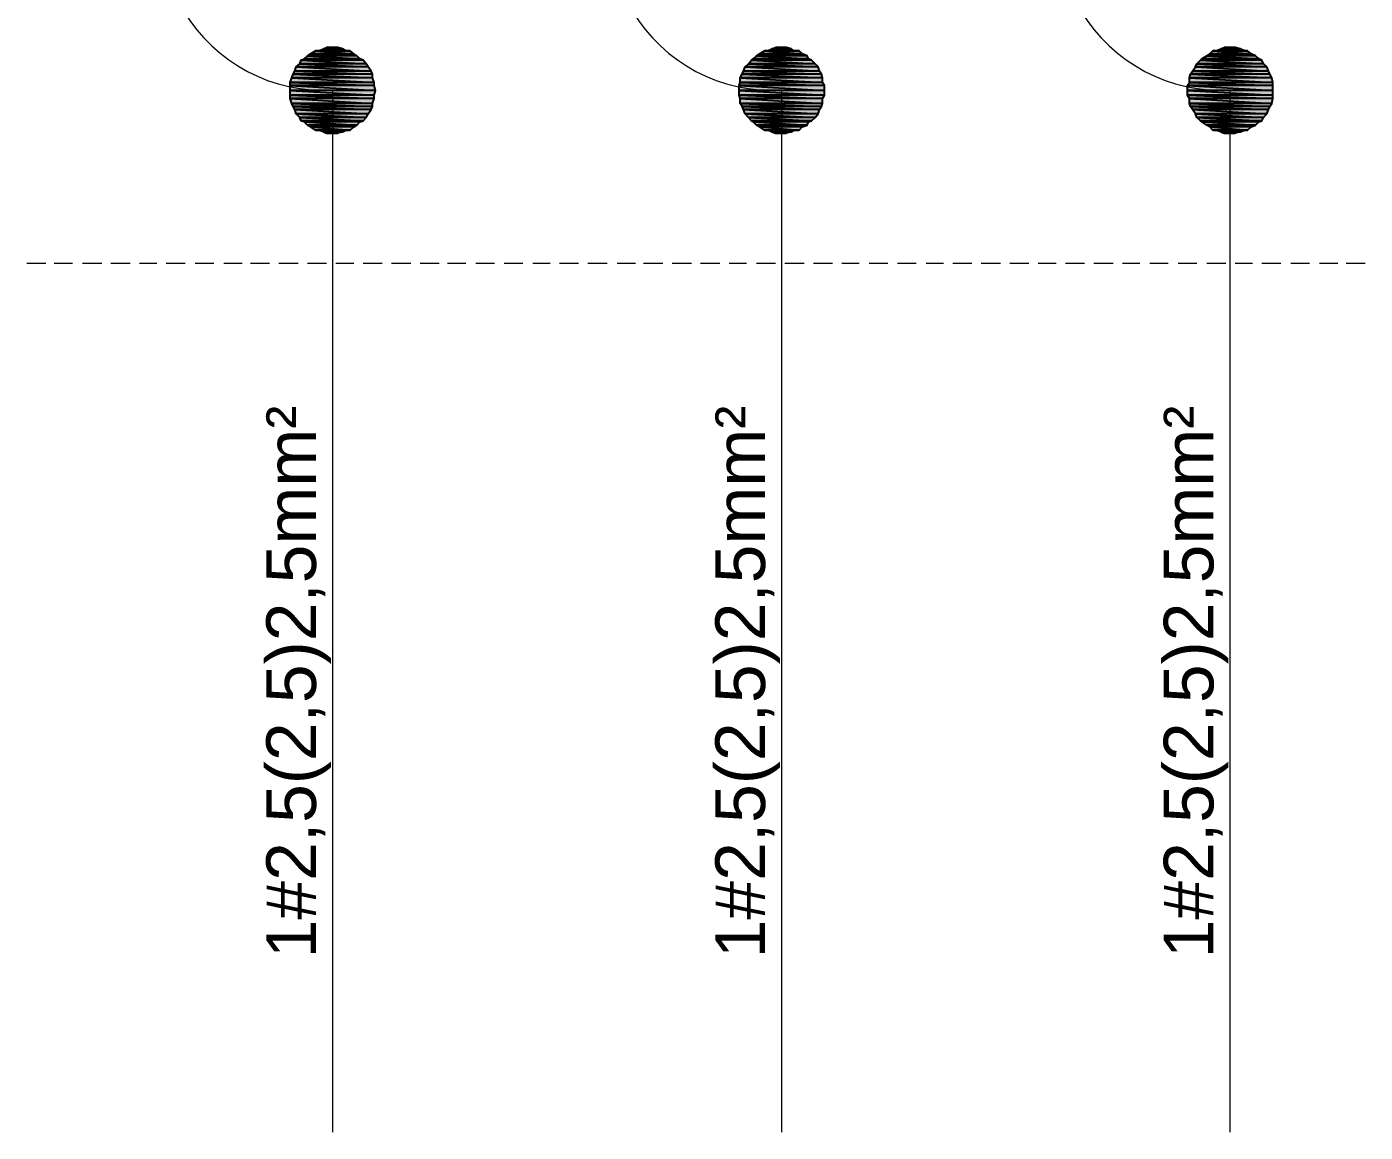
# Model space of a CAD drawing. Header units: millimetres. Extents: x 50 to 186, y -32 to 33.
# Drawn here: x 123.929 to 126.947, y 10.134 to 12.627 of the extents above; entities that cross this region are included whole.
import ezdxf

# ---------------------------------------------------------------- set-up
doc = ezdxf.new("R2010")
doc.units = ezdxf.units.MM
doc.layers.add('Prumada Eletrica', color=40, linetype='Continuous', lineweight=30)
doc.styles.add('Arial0', font='arial.ttf', dxfattribs={"height": 3.14658})

msp = doc.modelspace()

# ---------------------------------------------------------------- hatches: boundary and pattern name
at = {"layer": 'Prumada Eletrica', "true_color": 0x000007}
h = msp.add_hatch(color=7, dxfattribs=at)
h.paths.add_polyline_path([(124.6733, 12.5619), (124.5616, 12.5619), (124.6803, 12.5549)])
h.paths.add_polyline_path([(124.5616, 12.5619), (124.6803, 12.5549), (124.5546, 12.5549)])
h = msp.add_hatch(color=7, dxfattribs=at)
h.paths.add_polyline_path([(124.6663, 12.5661), (124.5686, 12.5661), (124.6733, 12.5619)])
h.paths.add_polyline_path([(124.5686, 12.5661), (124.6733, 12.5619), (124.5616, 12.5619)])
h = msp.add_hatch(color=7, dxfattribs=at)
h.paths.add_polyline_path([(124.658, 12.5731), (124.5797, 12.5731), (124.6663, 12.5661)])
h.paths.add_polyline_path([(124.5797, 12.5731), (124.6663, 12.5661), (124.5686, 12.5661)])
h = msp.add_hatch(color=7, dxfattribs=at)
h.paths.add_polyline_path([(124.6412, 12.5772), (124.5979, 12.5772), (124.6482, 12.5731)])
h.paths.add_polyline_path([(124.5979, 12.5772), (124.6482, 12.5731), (124.5867, 12.5731)])
h = msp.add_hatch(color=7, dxfattribs=at)
h.paths.add_polyline_path([(124.63, 12.58), (124.6049, 12.58), (124.6412, 12.5772)])
h.paths.add_polyline_path([(124.6049, 12.58), (124.6412, 12.5772), (124.5979, 12.5772)])
h = msp.add_hatch(color=7, dxfattribs=at)
h.paths.add_polyline_path([(125.6888, 12.5619), (125.5742, 12.5619), (125.6916, 12.5549)])
h.paths.add_polyline_path([(125.5742, 12.5619), (125.6916, 12.5549), (125.5673, 12.5549)])
h = msp.add_hatch(color=7, dxfattribs=at)
h.paths.add_polyline_path([(125.6776, 12.5661), (125.5812, 12.5661), (125.6888, 12.5619)])
h.paths.add_polyline_path([(125.5812, 12.5661), (125.6888, 12.5619), (125.5742, 12.5619)])
h = msp.add_hatch(color=7, dxfattribs=at)
h.paths.add_polyline_path([(125.6706, 12.5731), (125.5924, 12.5731), (125.6776, 12.5661)])
h.paths.add_polyline_path([(125.5924, 12.5731), (125.6776, 12.5661), (125.5812, 12.5661)])
h = msp.add_hatch(color=7, dxfattribs=at)
h.paths.add_polyline_path([(125.6525, 12.5772), (125.6092, 12.5772), (125.6594, 12.5731)])
h.paths.add_polyline_path([(125.6092, 12.5772), (125.6594, 12.5731), (125.5994, 12.5731)])
h = msp.add_hatch(color=7, dxfattribs=at)
h.paths.add_polyline_path([(125.6413, 12.58), (125.6175, 12.58), (125.6525, 12.5772)])
h.paths.add_polyline_path([(125.6175, 12.58), (125.6525, 12.5772), (125.6092, 12.5772)])
h = msp.add_hatch(color=7, dxfattribs=at)
h.paths.add_polyline_path([(126.7, 12.5619), (126.5897, 12.5619), (126.707, 12.5549)])
h.paths.add_polyline_path([(126.5897, 12.5619), (126.707, 12.5549), (126.5785, 12.5549)])
h = msp.add_hatch(color=7, dxfattribs=at)
h.paths.add_polyline_path([(126.6902, 12.5661), (126.5967, 12.5661), (126.7, 12.5619)])
h.paths.add_polyline_path([(126.5967, 12.5661), (126.7, 12.5619), (126.5897, 12.5619)])
h = msp.add_hatch(color=7, dxfattribs=at)
h.paths.add_polyline_path([(126.6819, 12.5731), (126.6036, 12.5731), (126.6902, 12.5661)])
h.paths.add_polyline_path([(126.6036, 12.5731), (126.6902, 12.5661), (126.5967, 12.5661)])
h = msp.add_hatch(color=7, dxfattribs=at)
h.paths.add_polyline_path([(126.6651, 12.5772), (126.6218, 12.5772), (126.6749, 12.5731)])
h.paths.add_polyline_path([(126.6218, 12.5772), (126.6749, 12.5731), (126.6106, 12.5731)])
h = msp.add_hatch(color=7, dxfattribs=at)
h.paths.add_polyline_path([(126.6539, 12.58), (126.6288, 12.58), (126.6651, 12.5772)])
h.paths.add_polyline_path([(126.6288, 12.58), (126.6651, 12.5772), (126.6218, 12.5772)])
h = msp.add_hatch(color=7, dxfattribs=at)
h.paths.add_polyline_path([(124.7055, 12.527), (124.5337, 12.527), (124.7082, 12.52)])
h.paths.add_polyline_path([(124.5337, 12.527), (124.7082, 12.52), (124.5295, 12.52)])
h = msp.add_hatch(color=7, dxfattribs=at)
h.paths.add_polyline_path([(124.6985, 12.5367), (124.5364, 12.5367), (124.7055, 12.527)])
h.paths.add_polyline_path([(124.5364, 12.5367), (124.7055, 12.527), (124.5337, 12.527)])
h = msp.add_hatch(color=7, dxfattribs=at)
h.paths.add_polyline_path([(124.6943, 12.5437), (124.5448, 12.5437), (124.6985, 12.5367)])
h.paths.add_polyline_path([(124.5448, 12.5437), (124.6985, 12.5367), (124.5364, 12.5367)])
h = msp.add_hatch(color=7, dxfattribs=at)
h.paths.add_polyline_path([(124.6873, 12.5521), (124.5476, 12.5521), (124.6943, 12.5437)])
h.paths.add_polyline_path([(124.5476, 12.5521), (124.6943, 12.5437), (124.5448, 12.5437)])
h = msp.add_hatch(color=7, dxfattribs=at)
h.paths.add_polyline_path([(124.6803, 12.5549), (124.5546, 12.5549), (124.6873, 12.5521)])
h.paths.add_polyline_path([(124.5546, 12.5549), (124.6873, 12.5521), (124.5476, 12.5521)])
h = msp.add_hatch(color=7, dxfattribs=at)
h.paths.add_polyline_path([(125.7167, 12.527), (125.5449, 12.527), (125.7209, 12.52)])
h.paths.add_polyline_path([(125.5449, 12.527), (125.7209, 12.52), (125.5421, 12.52)])
h = msp.add_hatch(color=7, dxfattribs=at)
h.paths.add_polyline_path([(125.7139, 12.5367), (125.5491, 12.5367), (125.7167, 12.527)])
h.paths.add_polyline_path([(125.5491, 12.5367), (125.7167, 12.527), (125.5449, 12.527)])
h = msp.add_hatch(color=7, dxfattribs=at)
h.paths.add_polyline_path([(125.7069, 12.5437), (125.5561, 12.5437), (125.7139, 12.5367)])
h.paths.add_polyline_path([(125.5561, 12.5437), (125.7139, 12.5367), (125.5491, 12.5367)])
h = msp.add_hatch(color=7, dxfattribs=at)
h.paths.add_polyline_path([(125.6985, 12.5521), (125.5631, 12.5521), (125.7069, 12.5437)])
h.paths.add_polyline_path([(125.5631, 12.5521), (125.7069, 12.5437), (125.5561, 12.5437)])
h = msp.add_hatch(color=7, dxfattribs=at)
h.paths.add_polyline_path([(125.6916, 12.5549), (125.5673, 12.5549), (125.6985, 12.5521)])
h.paths.add_polyline_path([(125.5673, 12.5549), (125.6985, 12.5521), (125.5631, 12.5521)])
h = msp.add_hatch(color=7, dxfattribs=at)
h.paths.add_polyline_path([(126.7294, 12.527), (126.5576, 12.527), (126.7322, 12.52)])
h.paths.add_polyline_path([(126.5576, 12.527), (126.7322, 12.52), (126.5534, 12.52)])
h = msp.add_hatch(color=7, dxfattribs=at)
h.paths.add_polyline_path([(126.7252, 12.5367), (126.5645, 12.5367), (126.7294, 12.527)])
h.paths.add_polyline_path([(126.5645, 12.5367), (126.7294, 12.527), (126.5576, 12.527)])
h = msp.add_hatch(color=7, dxfattribs=at)
h.paths.add_polyline_path([(126.7182, 12.5437), (126.5673, 12.5437), (126.7252, 12.5367)])
h.paths.add_polyline_path([(126.5673, 12.5437), (126.7252, 12.5367), (126.5645, 12.5367)])
h = msp.add_hatch(color=7, dxfattribs=at)
h.paths.add_polyline_path([(126.714, 12.5521), (126.5757, 12.5521), (126.7182, 12.5437)])
h.paths.add_polyline_path([(126.5757, 12.5521), (126.7182, 12.5437), (126.5673, 12.5437)])
h = msp.add_hatch(color=7, dxfattribs=at)
h.paths.add_polyline_path([(126.707, 12.5549), (126.5785, 12.5549), (126.714, 12.5521)])
h.paths.add_polyline_path([(126.5785, 12.5549), (126.714, 12.5521), (126.5757, 12.5521)])
h = msp.add_hatch(color=7, dxfattribs=at)
h.paths.add_polyline_path([(124.7082, 12.5116), (124.5267, 12.5116), (124.7124, 12.5018)])
h.paths.add_polyline_path([(124.5267, 12.5116), (124.7124, 12.5018), (124.5225, 12.5018)])
h = msp.add_hatch(color=7, dxfattribs=at)
h.paths.add_polyline_path([(124.7124, 12.5018), (124.5225, 12.5018), (124.7124, 12.4948)])
h.paths.add_polyline_path([(124.5225, 12.5018), (124.7124, 12.4948), (124.5225, 12.4948)])
h = msp.add_hatch(color=7, dxfattribs=at)
h.paths.add_polyline_path([(124.7082, 12.52), (124.5295, 12.52), (124.7082, 12.5116)])
h.paths.add_polyline_path([(124.5295, 12.52), (124.7082, 12.5116), (124.5267, 12.5116)])
h = msp.add_hatch(color=7, dxfattribs=at)
h.paths.add_polyline_path([(125.7237, 12.5018), (125.5379, 12.5018), (125.7279, 12.4948)])
h.paths.add_polyline_path([(125.5379, 12.5018), (125.7279, 12.4948), (125.5351, 12.4948)])
h = msp.add_hatch(color=7, dxfattribs=at)
h.paths.add_polyline_path([(125.7209, 12.52), (125.5421, 12.52), (125.7237, 12.5116)])
h.paths.add_polyline_path([(125.5421, 12.52), (125.7237, 12.5116), (125.5379, 12.5116)])
h = msp.add_hatch(color=7, dxfattribs=at)
h.paths.add_polyline_path([(125.7237, 12.5116), (125.5379, 12.5116), (125.7237, 12.5018)])
h.paths.add_polyline_path([(125.5379, 12.5116), (125.7237, 12.5018), (125.5379, 12.5018)])
h = msp.add_hatch(color=7, dxfattribs=at)
h.paths.add_polyline_path([(126.7391, 12.5018), (126.5506, 12.5018), (126.7391, 12.4948)])
h.paths.add_polyline_path([(126.5506, 12.5018), (126.7391, 12.4948), (126.5464, 12.4948)])
h = msp.add_hatch(color=7, dxfattribs=at)
h.paths.add_polyline_path([(126.7322, 12.52), (126.5534, 12.52), (126.7363, 12.5116)])
h.paths.add_polyline_path([(126.5534, 12.52), (126.7363, 12.5116), (126.5506, 12.5116)])
h = msp.add_hatch(color=7, dxfattribs=at)
h.paths.add_polyline_path([(126.7363, 12.5116), (126.5506, 12.5116), (126.7391, 12.5018)])
h.paths.add_polyline_path([(126.5506, 12.5116), (126.7391, 12.5018), (126.5506, 12.5018)])
h = msp.add_hatch(color=7, dxfattribs=at)
h.paths.add_polyline_path([(124.7124, 12.4948), (124.5225, 12.4948), (124.7152, 12.4837)])
h.paths.add_polyline_path([(124.5225, 12.4948), (124.7152, 12.4837), (124.5225, 12.4837)])
h = msp.add_hatch(color=7, dxfattribs=at)
h.paths.add_polyline_path([(124.7152, 12.4837), (124.5225, 12.4837), (124.7124, 12.4725)])
h.paths.add_polyline_path([(124.5225, 12.4837), (124.7124, 12.4725), (124.5225, 12.4725)])
h = msp.add_hatch(color=7, dxfattribs=at)
h.paths.add_polyline_path([(124.7124, 12.4725), (124.5225, 12.4725), (124.7124, 12.4655)])
h.paths.add_polyline_path([(124.5225, 12.4725), (124.7124, 12.4655), (124.5225, 12.4655)])
h = msp.add_hatch(color=7, dxfattribs=at)
h.paths.add_polyline_path([(125.7279, 12.4948), (125.5351, 12.4948), (125.7279, 12.4837)])
h.paths.add_polyline_path([(125.5351, 12.4948), (125.7279, 12.4837), (125.5351, 12.4837)])
h = msp.add_hatch(color=7, dxfattribs=at)
h.paths.add_polyline_path([(125.7279, 12.4837), (125.5351, 12.4837), (125.7279, 12.4725)])
h.paths.add_polyline_path([(125.5351, 12.4837), (125.7279, 12.4725), (125.5351, 12.4725)])
h = msp.add_hatch(color=7, dxfattribs=at)
h.paths.add_polyline_path([(125.7279, 12.4725), (125.5351, 12.4725), (125.7237, 12.4655)])
h.paths.add_polyline_path([(125.5351, 12.4725), (125.7237, 12.4655), (125.5379, 12.4655)])
h = msp.add_hatch(color=7, dxfattribs=at)
h.paths.add_polyline_path([(126.7391, 12.4948), (126.5464, 12.4948), (126.7391, 12.4837)])
h.paths.add_polyline_path([(126.5464, 12.4948), (126.7391, 12.4837), (126.5464, 12.4837)])
h = msp.add_hatch(color=7, dxfattribs=at)
h.paths.add_polyline_path([(126.7391, 12.4837), (126.5464, 12.4837), (126.7391, 12.4725)])
h.paths.add_polyline_path([(126.5464, 12.4837), (126.7391, 12.4725), (126.5464, 12.4725)])
h = msp.add_hatch(color=7, dxfattribs=at)
h.paths.add_polyline_path([(126.7391, 12.4725), (126.5464, 12.4725), (126.7391, 12.4655)])
h.paths.add_polyline_path([(126.5464, 12.4725), (126.7391, 12.4655), (126.5506, 12.4655)])
h = msp.add_hatch(color=7, dxfattribs=at)
h.paths.add_polyline_path([(124.7124, 12.4655), (124.5225, 12.4655), (124.7082, 12.4543)])
h.paths.add_polyline_path([(124.5225, 12.4655), (124.7082, 12.4543), (124.5267, 12.4543)])
h = msp.add_hatch(color=7, dxfattribs=at)
h.paths.add_polyline_path([(124.7082, 12.4543), (124.5267, 12.4543), (124.7082, 12.4474)])
h.paths.add_polyline_path([(124.5267, 12.4543), (124.7082, 12.4474), (124.5295, 12.4474)])
h = msp.add_hatch(color=7, dxfattribs=at)
h.paths.add_polyline_path([(124.7082, 12.4474), (124.5295, 12.4474), (124.7055, 12.4404)])
h.paths.add_polyline_path([(124.5295, 12.4474), (124.7055, 12.4404), (124.5337, 12.4404)])
h = msp.add_hatch(color=7, dxfattribs=at)
h.paths.add_polyline_path([(124.7055, 12.4404), (124.5337, 12.4404), (124.6985, 12.4306)])
h.paths.add_polyline_path([(124.5337, 12.4404), (124.6985, 12.4306), (124.5364, 12.4306)])
h = msp.add_hatch(color=7, dxfattribs=at)
h.paths.add_polyline_path([(125.7237, 12.4655), (125.5379, 12.4655), (125.7237, 12.4543)])
h.paths.add_polyline_path([(125.5379, 12.4655), (125.7237, 12.4543), (125.5379, 12.4543)])
h = msp.add_hatch(color=7, dxfattribs=at)
h.paths.add_polyline_path([(125.7237, 12.4543), (125.5379, 12.4543), (125.7209, 12.4474)])
h.paths.add_polyline_path([(125.5379, 12.4543), (125.7209, 12.4474), (125.5421, 12.4474)])
h = msp.add_hatch(color=7, dxfattribs=at)
h.paths.add_polyline_path([(125.7209, 12.4474), (125.5421, 12.4474), (125.7167, 12.4404)])
h.paths.add_polyline_path([(125.5421, 12.4474), (125.7167, 12.4404), (125.5449, 12.4404)])
h = msp.add_hatch(color=7, dxfattribs=at)
h.paths.add_polyline_path([(125.7167, 12.4404), (125.5449, 12.4404), (125.7139, 12.4306)])
h.paths.add_polyline_path([(125.5449, 12.4404), (125.7139, 12.4306), (125.5491, 12.4306)])
h = msp.add_hatch(color=7, dxfattribs=at)
h.paths.add_polyline_path([(126.7391, 12.4655), (126.5506, 12.4655), (126.7363, 12.4543)])
h.paths.add_polyline_path([(126.5506, 12.4655), (126.7363, 12.4543), (126.5506, 12.4543)])
h = msp.add_hatch(color=7, dxfattribs=at)
h.paths.add_polyline_path([(126.7363, 12.4543), (126.5506, 12.4543), (126.7322, 12.4474)])
h.paths.add_polyline_path([(126.5506, 12.4543), (126.7322, 12.4474), (126.5534, 12.4474)])
h = msp.add_hatch(color=7, dxfattribs=at)
h.paths.add_polyline_path([(126.7322, 12.4474), (126.5534, 12.4474), (126.7294, 12.4404)])
h.paths.add_polyline_path([(126.5534, 12.4474), (126.7294, 12.4404), (126.5576, 12.4404)])
h = msp.add_hatch(color=7, dxfattribs=at)
h.paths.add_polyline_path([(126.7294, 12.4404), (126.5576, 12.4404), (126.7252, 12.4306)])
h.paths.add_polyline_path([(126.5576, 12.4404), (126.7252, 12.4306), (126.5645, 12.4306)])
h = msp.add_hatch(color=7, dxfattribs=at)
h.paths.add_polyline_path([(124.6985, 12.4306), (124.5364, 12.4306), (124.6943, 12.4222)])
h.paths.add_polyline_path([(124.5364, 12.4306), (124.6943, 12.4222), (124.5448, 12.4222)])
h = msp.add_hatch(color=7, dxfattribs=at)
h.paths.add_polyline_path([(124.6943, 12.4222), (124.5448, 12.4222), (124.6873, 12.4152)])
h.paths.add_polyline_path([(124.5448, 12.4222), (124.6873, 12.4152), (124.5476, 12.4152)])
h = msp.add_hatch(color=7, dxfattribs=at)
h.paths.add_polyline_path([(124.6873, 12.4152), (124.5476, 12.4152), (124.6803, 12.4124)])
h.paths.add_polyline_path([(124.5476, 12.4152), (124.6803, 12.4124), (124.5546, 12.4124)])
h = msp.add_hatch(color=7, dxfattribs=at)
h.paths.add_polyline_path([(124.6803, 12.4124), (124.5546, 12.4124), (124.6733, 12.4054)])
h.paths.add_polyline_path([(124.5546, 12.4124), (124.6733, 12.4054), (124.5616, 12.4054)])
h = msp.add_hatch(color=7, dxfattribs=at)
h.paths.add_polyline_path([(125.7139, 12.4306), (125.5491, 12.4306), (125.7069, 12.4222)])
h.paths.add_polyline_path([(125.5491, 12.4306), (125.7069, 12.4222), (125.5561, 12.4222)])
h = msp.add_hatch(color=7, dxfattribs=at)
h.paths.add_polyline_path([(125.7069, 12.4222), (125.5561, 12.4222), (125.6985, 12.4152)])
h.paths.add_polyline_path([(125.5561, 12.4222), (125.6985, 12.4152), (125.5631, 12.4152)])
h = msp.add_hatch(color=7, dxfattribs=at)
h.paths.add_polyline_path([(125.6985, 12.4152), (125.5631, 12.4152), (125.6916, 12.4124)])
h.paths.add_polyline_path([(125.5631, 12.4152), (125.6916, 12.4124), (125.5673, 12.4124)])
h = msp.add_hatch(color=7, dxfattribs=at)
h.paths.add_polyline_path([(125.6916, 12.4124), (125.5673, 12.4124), (125.6888, 12.4054)])
h.paths.add_polyline_path([(125.5673, 12.4124), (125.6888, 12.4054), (125.5742, 12.4054)])
h = msp.add_hatch(color=7, dxfattribs=at)
h.paths.add_polyline_path([(126.7252, 12.4306), (126.5645, 12.4306), (126.7182, 12.4222)])
h.paths.add_polyline_path([(126.5645, 12.4306), (126.7182, 12.4222), (126.5673, 12.4222)])
h = msp.add_hatch(color=7, dxfattribs=at)
h.paths.add_polyline_path([(126.7182, 12.4222), (126.5673, 12.4222), (126.714, 12.4152)])
h.paths.add_polyline_path([(126.5673, 12.4222), (126.714, 12.4152), (126.5757, 12.4152)])
h = msp.add_hatch(color=7, dxfattribs=at)
h.paths.add_polyline_path([(126.714, 12.4152), (126.5757, 12.4152), (126.707, 12.4124)])
h.paths.add_polyline_path([(126.5757, 12.4152), (126.707, 12.4124), (126.5785, 12.4124)])
h = msp.add_hatch(color=7, dxfattribs=at)
h.paths.add_polyline_path([(126.707, 12.4124), (126.5785, 12.4124), (126.7, 12.4054)])
h.paths.add_polyline_path([(126.5785, 12.4124), (126.7, 12.4054), (126.5897, 12.4054)])
h = msp.add_hatch(color=7, dxfattribs=at)
h.paths.add_polyline_path([(124.6733, 12.4054), (124.5616, 12.4054), (124.6663, 12.4013)])
h.paths.add_polyline_path([(124.5616, 12.4054), (124.6663, 12.4013), (124.5686, 12.4013)])
h = msp.add_hatch(color=7, dxfattribs=at)
h.paths.add_polyline_path([(124.6663, 12.4013), (124.5686, 12.4013), (124.658, 12.3943)])
h.paths.add_polyline_path([(124.5686, 12.4013), (124.658, 12.3943), (124.5797, 12.3943)])
h = msp.add_hatch(color=7, dxfattribs=at)
h.paths.add_polyline_path([(124.6482, 12.3943), (124.5867, 12.3943), (124.6412, 12.3901)])
h.paths.add_polyline_path([(124.5867, 12.3943), (124.6412, 12.3901), (124.5979, 12.3901)])
h = msp.add_hatch(color=7, dxfattribs=at)
h.paths.add_polyline_path([(124.5979, 12.3901), (124.6049, 12.3873), (124.63, 12.3873)])
h.paths.add_polyline_path([(124.6049, 12.3873), (124.63, 12.3873), (124.623, 12.3873)])
for points in [[(124.5979, 12.3901), (124.6412, 12.3901), (124.63, 12.3873)], [(125.6092, 12.3901), (125.6525, 12.3901), (125.6413, 12.3873)], [(126.6218, 12.3901), (126.6651, 12.3901), (126.6539, 12.3873)]]:
    msp.add_hatch(color=7, dxfattribs=at).paths.add_polyline_path(points)
h = msp.add_hatch(color=7, dxfattribs=at)
h.paths.add_polyline_path([(125.6888, 12.4054), (125.5742, 12.4054), (125.6776, 12.4013)])
h.paths.add_polyline_path([(125.5742, 12.4054), (125.6776, 12.4013), (125.5812, 12.4013)])
h = msp.add_hatch(color=7, dxfattribs=at)
h.paths.add_polyline_path([(125.6776, 12.4013), (125.5812, 12.4013), (125.6706, 12.3943)])
h.paths.add_polyline_path([(125.5812, 12.4013), (125.6706, 12.3943), (125.5924, 12.3943)])
h = msp.add_hatch(color=7, dxfattribs=at)
h.paths.add_polyline_path([(125.6594, 12.3943), (125.5994, 12.3943), (125.6525, 12.3901)])
h.paths.add_polyline_path([(125.5994, 12.3943), (125.6525, 12.3901), (125.6092, 12.3901)])
h = msp.add_hatch(color=7, dxfattribs=at)
h.paths.add_polyline_path([(125.6092, 12.3901), (125.6175, 12.3873), (125.6413, 12.3873)])
h.paths.add_polyline_path([(125.6175, 12.3873), (125.6413, 12.3873), (125.6343, 12.3873)])
h = msp.add_hatch(color=7, dxfattribs=at)
h.paths.add_polyline_path([(126.7, 12.4054), (126.5897, 12.4054), (126.6902, 12.4013)])
h.paths.add_polyline_path([(126.5897, 12.4054), (126.6902, 12.4013), (126.5967, 12.4013)])
h = msp.add_hatch(color=7, dxfattribs=at)
h.paths.add_polyline_path([(126.6902, 12.4013), (126.5967, 12.4013), (126.6819, 12.3943)])
h.paths.add_polyline_path([(126.5967, 12.4013), (126.6819, 12.3943), (126.6036, 12.3943)])
h = msp.add_hatch(color=7, dxfattribs=at)
h.paths.add_polyline_path([(126.6749, 12.3943), (126.6106, 12.3943), (126.6651, 12.3901)])
h.paths.add_polyline_path([(126.6106, 12.3943), (126.6651, 12.3901), (126.6218, 12.3901)])
h = msp.add_hatch(color=7, dxfattribs=at)
h.paths.add_polyline_path([(126.6218, 12.3901), (126.6288, 12.3873), (126.6539, 12.3873)])
h.paths.add_polyline_path([(126.6288, 12.3873), (126.6539, 12.3873), (126.6469, 12.3873)])

# ---------------------------------------------------------------- linework, layer by layer
at = {"layer": 'Prumada Eletrica', "color": 7, "linetype": 'Continuous', "lineweight": -2, "true_color": 0x000007}
for points in [[(124.5616, 12.5619), (124.6803, 12.5549), (124.5546, 12.5549)], [(124.5686, 12.5661), (124.6733, 12.5619), (124.5616, 12.5619)], [(124.6733, 12.5619), (124.5616, 12.5619), (124.6803, 12.5549)], [(124.5797, 12.5731), (124.6663, 12.5661), (124.5686, 12.5661)], [(124.6663, 12.5661), (124.5686, 12.5661), (124.6733, 12.5619)], [(124.5867, 12.5731), (124.658, 12.5731), (124.5797, 12.5731)], [(124.658, 12.5731), (124.5797, 12.5731), (124.6663, 12.5661)], [(124.5979, 12.5772), (124.6482, 12.5731), (124.5867, 12.5731)], [(124.6482, 12.5731), (124.5867, 12.5731), (124.658, 12.5731)], [(124.6049, 12.58), (124.6412, 12.5772), (124.5979, 12.5772)], [(124.6412, 12.5772), (124.5979, 12.5772), (124.6482, 12.5731)], [(124.623, 12.58), (124.63, 12.58), (124.6049, 12.58)], [(124.63, 12.58), (124.6049, 12.58), (124.6412, 12.5772)], [(125.5742, 12.5619), (125.6916, 12.5549), (125.5673, 12.5549)], [(125.5812, 12.5661), (125.6888, 12.5619), (125.5742, 12.5619)], [(125.6888, 12.5619), (125.5742, 12.5619), (125.6916, 12.5549)], [(125.5924, 12.5731), (125.6776, 12.5661), (125.5812, 12.5661)], [(125.6776, 12.5661), (125.5812, 12.5661), (125.6888, 12.5619)], [(125.5994, 12.5731), (125.6706, 12.5731), (125.5924, 12.5731)], [(125.6706, 12.5731), (125.5924, 12.5731), (125.6776, 12.5661)], [(125.6092, 12.5772), (125.6594, 12.5731), (125.5994, 12.5731)], [(125.6594, 12.5731), (125.5994, 12.5731), (125.6706, 12.5731)], [(125.6175, 12.58), (125.6525, 12.5772), (125.6092, 12.5772)], [(125.6525, 12.5772), (125.6092, 12.5772), (125.6594, 12.5731)], [(125.6343, 12.58), (125.6413, 12.58), (125.6175, 12.58)], [(125.6413, 12.58), (125.6175, 12.58), (125.6525, 12.5772)], [(126.5897, 12.5619), (126.707, 12.5549), (126.5785, 12.5549)], [(126.5967, 12.5661), (126.7, 12.5619), (126.5897, 12.5619)], [(126.7, 12.5619), (126.5897, 12.5619), (126.707, 12.5549)], [(126.6036, 12.5731), (126.6902, 12.5661), (126.5967, 12.5661)], [(126.6902, 12.5661), (126.5967, 12.5661), (126.7, 12.5619)], [(126.6106, 12.5731), (126.6819, 12.5731), (126.6036, 12.5731)], [(126.6819, 12.5731), (126.6036, 12.5731), (126.6902, 12.5661)], [(126.6218, 12.5772), (126.6749, 12.5731), (126.6106, 12.5731)], [(126.6749, 12.5731), (126.6106, 12.5731), (126.6819, 12.5731)], [(126.6288, 12.58), (126.6651, 12.5772), (126.6218, 12.5772)], [(126.6651, 12.5772), (126.6218, 12.5772), (126.6749, 12.5731)], [(126.6469, 12.58), (126.6539, 12.58), (126.6288, 12.58)], [(126.6539, 12.58), (126.6288, 12.58), (126.6651, 12.5772)], [(124.5337, 12.527), (124.7082, 12.52), (124.5295, 12.52)], [(124.5364, 12.5367), (124.7055, 12.527), (124.5337, 12.527)], [(124.7055, 12.527), (124.5337, 12.527), (124.7082, 12.52)], [(124.5448, 12.5437), (124.6985, 12.5367), (124.5364, 12.5367)], [(124.6985, 12.5367), (124.5364, 12.5367), (124.7055, 12.527)], [(124.5476, 12.5521), (124.6943, 12.5437), (124.5448, 12.5437)], [(124.6943, 12.5437), (124.5448, 12.5437), (124.6985, 12.5367)], [(124.5546, 12.5549), (124.6873, 12.5521), (124.5476, 12.5521)], [(124.6873, 12.5521), (124.5476, 12.5521), (124.6943, 12.5437)], [(124.6803, 12.5549), (124.5546, 12.5549), (124.6873, 12.5521)], [(125.5449, 12.527), (125.7209, 12.52), (125.5421, 12.52)], [(125.5491, 12.5367), (125.7167, 12.527), (125.5449, 12.527)], [(125.7167, 12.527), (125.5449, 12.527), (125.7209, 12.52)], [(125.5561, 12.5437), (125.7139, 12.5367), (125.5491, 12.5367)], [(125.7139, 12.5367), (125.5491, 12.5367), (125.7167, 12.527)], [(125.5631, 12.5521), (125.7069, 12.5437), (125.5561, 12.5437)], [(125.7069, 12.5437), (125.5561, 12.5437), (125.7139, 12.5367)], [(125.5673, 12.5549), (125.6985, 12.5521), (125.5631, 12.5521)], [(125.6985, 12.5521), (125.5631, 12.5521), (125.7069, 12.5437)], [(125.6916, 12.5549), (125.5673, 12.5549), (125.6985, 12.5521)], [(126.5576, 12.527), (126.7322, 12.52), (126.5534, 12.52)], [(126.5645, 12.5367), (126.7294, 12.527), (126.5576, 12.527)], [(126.7294, 12.527), (126.5576, 12.527), (126.7322, 12.52)], [(126.5673, 12.5437), (126.7252, 12.5367), (126.5645, 12.5367)], [(126.7252, 12.5367), (126.5645, 12.5367), (126.7294, 12.527)], [(126.5757, 12.5521), (126.7182, 12.5437), (126.5673, 12.5437)], [(126.7182, 12.5437), (126.5673, 12.5437), (126.7252, 12.5367)], [(126.5785, 12.5549), (126.714, 12.5521), (126.5757, 12.5521)], [(126.714, 12.5521), (126.5757, 12.5521), (126.7182, 12.5437)], [(126.707, 12.5549), (126.5785, 12.5549), (126.714, 12.5521)], [(124.5267, 12.5116), (124.7124, 12.5018), (124.5225, 12.5018)], [(124.7124, 12.5018), (124.5225, 12.5018), (124.7124, 12.4948)], [(124.5225, 12.5018), (124.7124, 12.4948), (124.5225, 12.4948)], [(124.5295, 12.52), (124.7082, 12.5116), (124.5267, 12.5116)], [(124.7082, 12.5116), (124.5267, 12.5116), (124.7124, 12.5018)], [(124.7082, 12.52), (124.5295, 12.52), (124.7082, 12.5116)], [(125.5379, 12.5018), (125.7279, 12.4948), (125.5351, 12.4948)], [(125.5421, 12.52), (125.7237, 12.5116), (125.5379, 12.5116)], [(125.7237, 12.5116), (125.5379, 12.5116), (125.7237, 12.5018)], [(125.5379, 12.5116), (125.7237, 12.5018), (125.5379, 12.5018)], [(125.7237, 12.5018), (125.5379, 12.5018), (125.7279, 12.4948)], [(125.7209, 12.52), (125.5421, 12.52), (125.7237, 12.5116)], [(126.5506, 12.5018), (126.7391, 12.4948), (126.5464, 12.4948)], [(126.5534, 12.52), (126.7363, 12.5116), (126.5506, 12.5116)], [(126.7363, 12.5116), (126.5506, 12.5116), (126.7391, 12.5018)], [(126.5506, 12.5116), (126.7391, 12.5018), (126.5506, 12.5018)], [(126.7391, 12.5018), (126.5506, 12.5018), (126.7391, 12.4948)], [(126.7322, 12.52), (126.5534, 12.52), (126.7363, 12.5116)], [(124.7124, 12.4948), (124.5225, 12.4948), (124.7152, 12.4837)], [(124.5225, 12.4948), (124.7152, 12.4837), (124.5225, 12.4837)], [(124.7152, 12.4837), (124.5225, 12.4837), (124.7124, 12.4725)], [(124.5225, 12.4837), (124.7124, 12.4725), (124.5225, 12.4725)], [(124.7124, 12.4725), (124.5225, 12.4725), (124.7124, 12.4655)], [(124.5225, 12.4725), (124.7124, 12.4655), (124.5225, 12.4655)], [(125.7279, 12.4948), (125.5351, 12.4948), (125.7279, 12.4837)], [(125.5351, 12.4948), (125.7279, 12.4837), (125.5351, 12.4837)], [(125.7279, 12.4837), (125.5351, 12.4837), (125.7279, 12.4725)], [(125.5351, 12.4837), (125.7279, 12.4725), (125.5351, 12.4725)], [(125.7279, 12.4725), (125.5351, 12.4725), (125.7237, 12.4655)], [(125.5351, 12.4725), (125.7237, 12.4655), (125.5379, 12.4655)], [(126.7391, 12.4948), (126.5464, 12.4948), (126.7391, 12.4837)], [(126.5464, 12.4948), (126.7391, 12.4837), (126.5464, 12.4837)], [(126.7391, 12.4837), (126.5464, 12.4837), (126.7391, 12.4725)], [(126.5464, 12.4837), (126.7391, 12.4725), (126.5464, 12.4725)], [(126.7391, 12.4725), (126.5464, 12.4725), (126.7391, 12.4655)], [(126.5464, 12.4725), (126.7391, 12.4655), (126.5506, 12.4655)], [(124.7124, 12.4655), (124.5225, 12.4655), (124.7082, 12.4543)], [(124.5225, 12.4655), (124.7082, 12.4543), (124.5267, 12.4543)], [(124.7082, 12.4543), (124.5267, 12.4543), (124.7082, 12.4474)], [(124.5267, 12.4543), (124.7082, 12.4474), (124.5295, 12.4474)], [(124.7082, 12.4474), (124.5295, 12.4474), (124.7055, 12.4404)], [(124.5295, 12.4474), (124.7055, 12.4404), (124.5337, 12.4404)], [(124.7055, 12.4404), (124.5337, 12.4404), (124.6985, 12.4306)], [(124.5337, 12.4404), (124.6985, 12.4306), (124.5364, 12.4306)], [(125.7237, 12.4655), (125.5379, 12.4655), (125.7237, 12.4543)], [(125.5379, 12.4655), (125.7237, 12.4543), (125.5379, 12.4543)], [(125.7237, 12.4543), (125.5379, 12.4543), (125.7209, 12.4474)], [(125.5379, 12.4543), (125.7209, 12.4474), (125.5421, 12.4474)], [(125.7209, 12.4474), (125.5421, 12.4474), (125.7167, 12.4404)], [(125.5421, 12.4474), (125.7167, 12.4404), (125.5449, 12.4404)], [(125.7167, 12.4404), (125.5449, 12.4404), (125.7139, 12.4306)], [(125.5449, 12.4404), (125.7139, 12.4306), (125.5491, 12.4306)], [(126.7391, 12.4655), (126.5506, 12.4655), (126.7363, 12.4543)], [(126.5506, 12.4655), (126.7363, 12.4543), (126.5506, 12.4543)], [(126.7363, 12.4543), (126.5506, 12.4543), (126.7322, 12.4474)], [(126.5506, 12.4543), (126.7322, 12.4474), (126.5534, 12.4474)], [(126.7322, 12.4474), (126.5534, 12.4474), (126.7294, 12.4404)], [(126.5534, 12.4474), (126.7294, 12.4404), (126.5576, 12.4404)], [(126.7294, 12.4404), (126.5576, 12.4404), (126.7252, 12.4306)], [(126.5576, 12.4404), (126.7252, 12.4306), (126.5645, 12.4306)], [(124.6985, 12.4306), (124.5364, 12.4306), (124.6943, 12.4222)], [(124.5364, 12.4306), (124.6943, 12.4222), (124.5448, 12.4222)], [(124.6943, 12.4222), (124.5448, 12.4222), (124.6873, 12.4152)], [(124.5448, 12.4222), (124.6873, 12.4152), (124.5476, 12.4152)], [(124.6873, 12.4152), (124.5476, 12.4152), (124.6803, 12.4124)], [(124.5476, 12.4152), (124.6803, 12.4124), (124.5546, 12.4124)], [(124.6803, 12.4124), (124.5546, 12.4124), (124.6733, 12.4054)], [(124.5546, 12.4124), (124.6733, 12.4054), (124.5616, 12.4054)], [(125.7139, 12.4306), (125.5491, 12.4306), (125.7069, 12.4222)], [(125.5491, 12.4306), (125.7069, 12.4222), (125.5561, 12.4222)], [(125.7069, 12.4222), (125.5561, 12.4222), (125.6985, 12.4152)], [(125.5561, 12.4222), (125.6985, 12.4152), (125.5631, 12.4152)], [(125.6985, 12.4152), (125.5631, 12.4152), (125.6916, 12.4124)], [(125.5631, 12.4152), (125.6916, 12.4124), (125.5673, 12.4124)], [(125.6916, 12.4124), (125.5673, 12.4124), (125.6888, 12.4054)], [(125.5673, 12.4124), (125.6888, 12.4054), (125.5742, 12.4054)], [(126.7252, 12.4306), (126.5645, 12.4306), (126.7182, 12.4222)], [(126.5645, 12.4306), (126.7182, 12.4222), (126.5673, 12.4222)], [(126.7182, 12.4222), (126.5673, 12.4222), (126.714, 12.4152)], [(126.5673, 12.4222), (126.714, 12.4152), (126.5757, 12.4152)], [(126.714, 12.4152), (126.5757, 12.4152), (126.707, 12.4124)], [(126.5757, 12.4152), (126.707, 12.4124), (126.5785, 12.4124)], [(126.707, 12.4124), (126.5785, 12.4124), (126.7, 12.4054)], [(126.5785, 12.4124), (126.7, 12.4054), (126.5897, 12.4054)], [(124.6733, 12.4054), (124.5616, 12.4054), (124.6663, 12.4013)], [(124.5616, 12.4054), (124.6663, 12.4013), (124.5686, 12.4013)], [(124.6663, 12.4013), (124.5686, 12.4013), (124.658, 12.3943)], [(124.5686, 12.4013), (124.658, 12.3943), (124.5797, 12.3943)], [(124.658, 12.3943), (124.5797, 12.3943), (124.6482, 12.3943)], [(124.5797, 12.3943), (124.6482, 12.3943), (124.5867, 12.3943)], [(124.6482, 12.3943), (124.5867, 12.3943), (124.6412, 12.3901)], [(124.5867, 12.3943), (124.6412, 12.3901), (124.5979, 12.3901)], [(124.5979, 12.3901), (124.6049, 12.3873), (124.63, 12.3873)], [(124.5979, 12.3901), (124.6412, 12.3901), (124.63, 12.3873)], [(124.6049, 12.3873), (124.63, 12.3873), (124.623, 12.3873)], [(125.6888, 12.4054), (125.5742, 12.4054), (125.6776, 12.4013)], [(125.5742, 12.4054), (125.6776, 12.4013), (125.5812, 12.4013)], [(125.6776, 12.4013), (125.5812, 12.4013), (125.6706, 12.3943)], [(125.5812, 12.4013), (125.6706, 12.3943), (125.5924, 12.3943)], [(125.6706, 12.3943), (125.5924, 12.3943), (125.6594, 12.3943)], [(125.5924, 12.3943), (125.6594, 12.3943), (125.5994, 12.3943)], [(125.6594, 12.3943), (125.5994, 12.3943), (125.6525, 12.3901)], [(125.5994, 12.3943), (125.6525, 12.3901), (125.6092, 12.3901)], [(125.6092, 12.3901), (125.6175, 12.3873), (125.6413, 12.3873)], [(125.6092, 12.3901), (125.6525, 12.3901), (125.6413, 12.3873)], [(125.6175, 12.3873), (125.6413, 12.3873), (125.6343, 12.3873)], [(126.7, 12.4054), (126.5897, 12.4054), (126.6902, 12.4013)], [(126.5897, 12.4054), (126.6902, 12.4013), (126.5967, 12.4013)], [(126.6902, 12.4013), (126.5967, 12.4013), (126.6819, 12.3943)], [(126.5967, 12.4013), (126.6819, 12.3943), (126.6036, 12.3943)], [(126.6819, 12.3943), (126.6036, 12.3943), (126.6749, 12.3943)], [(126.6036, 12.3943), (126.6749, 12.3943), (126.6106, 12.3943)], [(126.6749, 12.3943), (126.6106, 12.3943), (126.6651, 12.3901)], [(126.6106, 12.3943), (126.6651, 12.3901), (126.6218, 12.3901)], [(126.6218, 12.3901), (126.6288, 12.3873), (126.6539, 12.3873)], [(126.6218, 12.3901), (126.6651, 12.3901), (126.6539, 12.3873)], [(126.6288, 12.3873), (126.6539, 12.3873), (126.6469, 12.3873)]]:
    msp.add_lwpolyline(points, close=True, dxfattribs=at)
at = {"layer": 'Prumada Eletrica', "color": 7, "linetype": 'Continuous', "lineweight": 20, "true_color": 0x000007}
for points in [[(124.6189, 10.1343), (124.6189, 12.4837), (124.6189, 12.4837)], [(125.6315, 10.1343), (125.6315, 12.4837), (125.6315, 12.4837)], [(126.6428, 10.1343), (126.6428, 12.4837), (126.6428, 12.4837)]]:
    msp.add_lwpolyline(points, dxfattribs=at)
at = {"layer": 'Prumada Eletrica', "color": 6, "linetype": 'Continuous', "lineweight": 20, "true_color": 0x000006}
for points in [[(123.9289, 12.094), (123.9722, 12.094), (123.9722, 12.094)], [(123.9903, 12.094), (124.0322, 12.094), (124.0322, 12.094)], [(124.0546, 12.094), (124.0979, 12.094), (124.0979, 12.094)], [(124.1188, 12.094), (124.1621, 12.094), (124.1621, 12.094)], [(124.1831, 12.094), (124.2222, 12.094), (124.2222, 12.094)], [(124.2431, 12.094), (124.2864, 12.094), (124.2864, 12.094)], [(124.3088, 12.094), (124.3507, 12.094), (124.3507, 12.094)], [(124.373, 12.094), (124.4149, 12.094), (124.4149, 12.094)], [(124.4331, 12.094), (124.4764, 12.094), (124.4764, 12.094)], [(124.4973, 12.094), (124.5406, 12.094), (124.5406, 12.094)], [(124.5616, 12.094), (124.6049, 12.094), (124.6049, 12.094)], [(124.6258, 12.094), (124.6663, 12.094), (124.6663, 12.094)], [(124.6873, 12.094), (124.7306, 12.094), (124.7306, 12.094)], [(124.7515, 12.094), (124.7948, 12.094), (124.7948, 12.094)], [(124.8158, 12.094), (124.8591, 12.094), (124.8591, 12.094)], [(124.8773, 12.094), (124.9192, 12.094), (124.9192, 12.094)], [(124.9415, 12.094), (124.9834, 12.094), (124.9834, 12.094)], [(125.0058, 12.094), (125.0477, 12.094), (125.0477, 12.094)], [(125.07, 12.094), (125.1091, 12.094), (125.1091, 12.094)], [(125.1301, 12.094), (125.1734, 12.094), (125.1734, 12.094)], [(125.1943, 12.094), (125.2376, 12.094), (125.2376, 12.094)], [(125.26, 12.094), (125.3019, 12.094), (125.3019, 12.094)], [(125.32, 12.094), (125.3633, 12.094), (125.3633, 12.094)], [(125.3843, 12.094), (125.4276, 12.094), (125.4276, 12.094)], [(125.4485, 12.094), (125.4918, 12.094), (125.4918, 12.094)], [(125.5128, 12.094), (125.5519, 12.094), (125.5519, 12.094)], [(125.5742, 12.094), (125.6175, 12.094), (125.6175, 12.094)], [(125.6385, 12.094), (125.6818, 12.094), (125.6818, 12.094)], [(125.7027, 12.094), (125.746, 12.094), (125.746, 12.094)], [(125.767, 12.094), (125.8061, 12.094), (125.8061, 12.094)], [(125.8284, 12.094), (125.8703, 12.094), (125.8703, 12.094)], [(125.8927, 12.094), (125.9346, 12.094), (125.9346, 12.094)], [(125.9569, 12.094), (125.9961, 12.094), (125.9961, 12.094)], [(126.017, 12.094), (126.0603, 12.094), (126.0603, 12.094)], [(126.0813, 12.094), (126.1246, 12.094), (126.1246, 12.094)], [(126.1455, 12.094), (126.1888, 12.094), (126.1888, 12.094)], [(126.2098, 12.094), (126.2503, 12.094), (126.2503, 12.094)], [(126.2712, 12.094), (126.3145, 12.094), (126.3145, 12.094)], [(126.3355, 12.094), (126.3788, 12.094), (126.3788, 12.094)], [(126.3997, 12.094), (126.4388, 12.094), (126.4388, 12.094)], [(126.4612, 12.094), (126.5031, 12.094), (126.5031, 12.094)], [(126.5254, 12.094), (126.5673, 12.094), (126.5673, 12.094)], [(126.5897, 12.094), (126.633, 12.094), (126.633, 12.094)], [(126.6539, 12.094), (126.693, 12.094), (126.693, 12.094)], [(126.714, 12.094), (126.7573, 12.094), (126.7573, 12.094)], [(126.7796, 12.094), (126.8215, 12.094), (126.8215, 12.094)], [(126.8439, 12.094), (126.8858, 12.094), (126.8858, 12.094)], [(126.904, 12.094), (126.9473, 12.094), (126.9473, 12.094)]]:
    msp.add_lwpolyline(points, dxfattribs=at)
at = {"layer": 'Prumada Eletrica', "color": 7, "linetype": 'Continuous', "lineweight": 20, "true_color": 0x000007}
for points in [[(124.6203, 13.2226), (124.4834, 13.2309), (124.3535, 13.1625), (124.2822, 13.0452), (124.2822, 13.0452), (124.2124, 12.9278), (124.2124, 12.7798), (124.2822, 12.6625), (124.2822, 12.6625), (124.3535, 12.5451), (124.4834, 12.4767), (124.6203, 12.4837)], [(125.6315, 13.2226), (125.4946, 13.2309), (125.3647, 13.1625), (125.2949, 13.0452), (125.2949, 13.0452), (125.2237, 12.9278), (125.2237, 12.7798), (125.2949, 12.6625), (125.2949, 12.6625), (125.3647, 12.5451), (125.4946, 12.4767), (125.6315, 12.4837)], [(126.6442, 13.2226), (126.5073, 13.2309), (126.3774, 13.1625), (126.3061, 13.0452), (126.3061, 13.0452), (126.2363, 12.9278), (126.2363, 12.7798), (126.3061, 12.6625), (126.3061, 12.6625), (126.3774, 12.5451), (126.5073, 12.4767), (126.6442, 12.4837)]]:
    msp.add_open_spline(points, degree=3, knots=[0, 0, 0, 0, 0.083333, 0.083333, 0.083333, 0.083334, 0.166667, 0.166667, 0.166667, 0.166668, 1, 1, 1, 1], dxfattribs=at)

# ---------------------------------------------------------------- texts
at = {"layer": 'Prumada Eletrica', "color": 7, "true_color": 0x000007, "style": 'Arial0'}
for p in [(124.5811, 10.5268), (125.5938, 10.5268), (126.605, 10.5268)]:
    msp.add_text('1#2,5(2,5)2,5mm²', height=0.112236, rotation=90, dxfattribs=at).set_placement(p)

doc.saveas('drawing.dxf')
